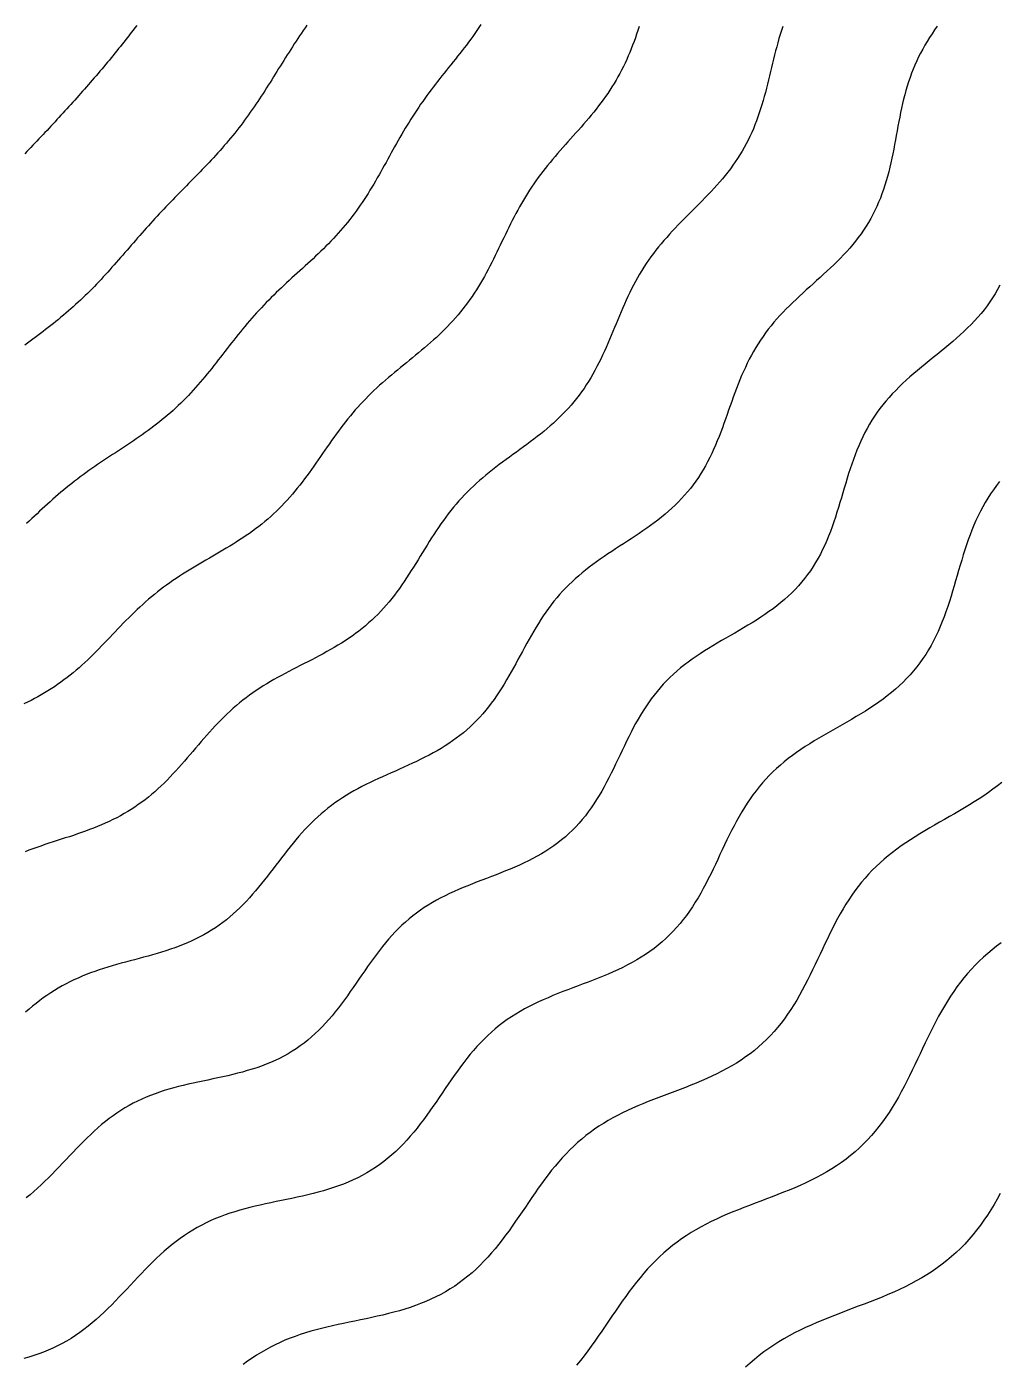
# Model space of a CAD drawing. Header units: millimetres. Extents: x -14.2 to 14.2, y -14.2 to 14.2.
# Drawn here: x 2.175 to 4.376, y -4.881 to -1.855 of the extents above; entities that cross this region are included whole.
import ezdxf

# ---------------------------------------------------------------- set-up
doc = ezdxf.new("R2010")
doc.units = ezdxf.units.MM
doc.layers.add('DOKU', color=8, linetype='Continuous')
doc.layers.add('KESIM', color=1, linetype='Continuous')

msp = doc.modelspace()

# ---------------------------------------------------------------- linework, layer by layer
at = {"layer": 'DOKU'}
for points in [[(3.5624, -1.8545), (3.5597, -1.8629), (3.5569, -1.8714), (3.554, -1.8797), (3.551, -1.8881), (3.5479, -1.8964), (3.5447, -1.9046), (3.5414, -1.9128), (3.5379, -1.9209), (3.5344, -1.929), (3.5307, -1.937), (3.5269, -1.9449), (3.5229, -1.9528), (3.5188, -1.9606), (3.5146, -1.9683), (3.5102, -1.9759), (3.5057, -1.9835), (3.5011, -1.9909), (3.4963, -1.9983), (3.4915, -2.0056), (3.4864, -2.0129), (3.4813, -2.0201), (3.476, -2.0272), (3.4707, -2.0342), (3.4652, -2.0412), (3.4597, -2.0481), (3.4541, -2.0549), (3.4483, -2.0618), (3.4426, -2.0685), (3.4368, -2.0752), (3.4309, -2.0819), (3.425, -2.0886), (3.4191, -2.0952), (3.4132, -2.1018), (3.4072, -2.1085), (3.4013, -2.1151), (3.3954, -2.1217), (3.3895, -2.1283), (3.3837, -2.1349), (3.3779, -2.1416), (3.3721, -2.1483), (3.3664, -2.155), (3.3608, -2.1618), (3.3553, -2.1686), (3.3498, -2.1754), (3.3445, -2.1823), (3.3392, -2.1893), (3.334, -2.1963), (3.3289, -2.2034), (3.3239, -2.2105), (3.319, -2.2177), (3.3143, -2.225), (3.3096, -2.2323), (3.305, -2.2397), (3.3005, -2.2472), (3.2961, -2.2547), (3.2917, -2.2623), (3.2875, -2.27), (3.2833, -2.2777), (3.2792, -2.2855), (3.2752, -2.2933), (3.2712, -2.3012), (3.2673, -2.3091), (3.2634, -2.317), (3.2595, -2.325), (3.2557, -2.333), (3.2518, -2.341), (3.248, -2.349), (3.2442, -2.357), (3.2403, -2.365), (3.2364, -2.373), (3.2325, -2.381), (3.2285, -2.3889), (3.2244, -2.3969), (3.2203, -2.4047), (3.2161, -2.4126), (3.2119, -2.4203), (3.2075, -2.428), (3.2031, -2.4357), (3.1985, -2.4432), (3.1939, -2.4507), (3.1891, -2.4582), (3.1842, -2.4655), (3.1792, -2.4727), (3.1741, -2.4799), (3.1688, -2.4869), (3.1634, -2.4939), (3.1579, -2.5007), (3.1523, -2.5075), (3.1466, -2.5141), (3.1407, -2.5207), (3.1347, -2.5271), (3.1286, -2.5335), (3.1224, -2.5398), (3.1161, -2.546), (3.1097, -2.5521), (3.1033, -2.5581), (3.0967, -2.5641), (3.0901, -2.57), (3.0834, -2.5758), (3.0766, -2.5816), (3.0698, -2.5873), (3.063, -2.593), (3.0561, -2.5987), (3.0492, -2.6043), (3.0423, -2.6099), (3.0354, -2.6155), (3.0286, -2.6211), (3.0217, -2.6267), (3.0148, -2.6323), (3.008, -2.638), (3.0013, -2.6436), (2.9945, -2.6493), (2.9879, -2.6551), (2.9813, -2.6609), (2.9747, -2.6667), (2.9683, -2.6727), (2.9619, -2.6786), (2.9556, -2.6847), (2.9494, -2.6908), (2.9432, -2.697), (2.9372, -2.7033), (2.9312, -2.7096), (2.9254, -2.7161), (2.9196, -2.7226), (2.9139, -2.7292), (2.9083, -2.7358), (2.9028, -2.7426), (2.8973, -2.7494), (2.8919, -2.7563), (2.8866, -2.7633), (2.8813, -2.7703), (2.8761, -2.7774), (2.871, -2.7846), (2.8658, -2.7918), (2.8608, -2.799), (2.8557, -2.8063), (2.8506, -2.8136), (2.8456, -2.8209), (2.8406, -2.8282), (2.8355, -2.8355), (2.8304, -2.8428), (2.8253, -2.8501), (2.8202, -2.8574), (2.815, -2.8646), (2.8098, -2.8718), (2.8045, -2.8789), (2.7991, -2.886), (2.7937, -2.893), (2.7882, -2.8999), (2.7826, -2.9068), (2.7769, -2.9135), (2.7712, -2.9202), (2.7653, -2.9268), (2.7593, -2.9332), (2.7532, -2.9396), (2.7471, -2.9459), (2.7408, -2.952), (2.7344, -2.958), (2.7279, -2.9639), (2.7212, -2.9697), (2.7145, -2.9754), (2.7077, -2.981), (2.7008, -2.9864), (2.6938, -2.9917), (2.6867, -2.997), (2.6795, -3.0021), (2.6722, -3.0071), (2.6649, -3.0121), (2.6575, -3.0169), (2.65, -3.0217), (2.6425, -3.0264), (2.6349, -3.0311), (2.6273, -3.0357), (2.6196, -3.0402), (2.612, -3.0447), (2.6043, -3.0492), (2.5966, -3.0537), (2.5889, -3.0581), (2.5812, -3.0626), (2.5736, -3.0671), (2.5659, -3.0715), (2.5583, -3.076), (2.5508, -3.0806), (2.5432, -3.0852), (2.5357, -3.0898), (2.5283, -3.0945), (2.5209, -3.0993), (2.5136, -3.1041), (2.5064, -3.109), (2.4992, -3.114), (2.4921, -3.1191), (2.4851, -3.1242), (2.4782, -3.1295), (2.4713, -3.1348), (2.4645, -3.1402), (2.4578, -3.1458), (2.4511, -3.1514), (2.4445, -3.1571), (2.438, -3.1629), (2.4315, -3.1688), (2.4251, -3.1748), (2.4188, -3.1809), (2.4125, -3.187), (2.4062, -3.1932), (2.4, -3.1994), (2.3938, -3.2057), (2.3877, -3.2121), (2.3815, -3.2185), (2.3754, -3.2249), (2.3693, -3.2313), (2.3632, -3.2377), (2.357, -3.2442), (2.3509, -3.2506), (2.3447, -3.257), (2.3385, -3.2633), (2.3322, -3.2697), (2.326, -3.276), (2.3196, -3.2822), (2.3132, -3.2883), (2.3068, -3.2944), (2.3002, -3.3004), (2.2936, -3.3063), (2.287, -3.3121), (2.2802, -3.3178), (2.2734, -3.3233), (2.2665, -3.3288), (2.2595, -3.3341), (2.2524, -3.3393), (2.2452, -3.3444), (2.238, -3.3493), (2.2306, -3.3542), (2.2232, -3.3588), (2.2157, -3.3634), (2.208, -3.3678), (2.2004, -3.3721), (2.1926, -3.3763), (2.1848, -3.3804), (2.1769, -3.3843), (2.1689, -3.3881)], [(2.4242, -1.8518), (2.4202, -1.8571), (2.4162, -1.8624), (2.4121, -1.8677), (2.408, -1.8729), (2.404, -1.8782), (2.3999, -1.8834), (2.3958, -1.8887), (2.3916, -1.8939), (2.3875, -1.8991), (2.3833, -1.9043), (2.3792, -1.9095), (2.375, -1.9146), (2.3708, -1.9198), (2.3665, -1.9249), (2.3623, -1.9301), (2.3581, -1.9352), (2.3538, -1.9403), (2.3495, -1.9454), (2.3452, -1.9505), (2.3409, -1.9556), (2.3366, -1.9607), (2.3323, -1.9657), (2.3279, -1.9708), (2.3236, -1.9758), (2.3192, -1.9808), (2.3149, -1.9858), (2.3105, -1.9908), (2.3061, -1.9958), (2.3017, -2.0008), (2.2973, -2.0058), (2.2929, -2.0108), (2.2884, -2.0157), (2.284, -2.0207), (2.2795, -2.0256), (2.2751, -2.0306), (2.2706, -2.0355), (2.2662, -2.0405), (2.2617, -2.0454), (2.2572, -2.0503), (2.2527, -2.0552), (2.2482, -2.0601), (2.2437, -2.065), (2.2392, -2.0699), (2.2347, -2.0748), (2.2301, -2.0796), (2.2256, -2.0845), (2.2211, -2.0894), (2.2165, -2.0942), (2.212, -2.0991), (2.2074, -2.1039), (2.2028, -2.1088), (2.1983, -2.1136), (2.1937, -2.1184), (2.1891, -2.1232), (2.1845, -2.128), (2.1799, -2.1328), (2.1752, -2.1376), (2.1706, -2.1424)], [(2.8097, -1.8509), (2.8056, -1.857), (2.8015, -1.8631), (2.7974, -1.8692), (2.7933, -1.8753), (2.7893, -1.8814), (2.7853, -1.8875), (2.7812, -1.8937), (2.7773, -1.8999), (2.7733, -1.906), (2.7694, -1.9122), (2.7654, -1.9184), (2.7615, -1.9247), (2.7576, -1.9309), (2.7537, -1.9371), (2.7498, -1.9434), (2.7459, -1.9496), (2.742, -1.9559), (2.7381, -1.9621), (2.7342, -1.9684), (2.7303, -1.9746), (2.7264, -1.9808), (2.7225, -1.9871), (2.7185, -1.9933), (2.7145, -1.9995), (2.7105, -2.0057), (2.7065, -2.0119), (2.7025, -2.018), (2.6984, -2.0242), (2.6943, -2.0303), (2.6901, -2.0364), (2.6859, -2.0424), (2.6817, -2.0485), (2.6775, -2.0545), (2.6731, -2.0605), (2.6688, -2.0664), (2.6644, -2.0723), (2.66, -2.0782), (2.6555, -2.084), (2.6509, -2.0898), (2.6463, -2.0956), (2.6417, -2.1013), (2.637, -2.107), (2.6323, -2.1127), (2.6276, -2.1183), (2.6228, -2.1239), (2.6179, -2.1294), (2.613, -2.1349), (2.6081, -2.1404), (2.6032, -2.1459), (2.5982, -2.1513), (2.5932, -2.1567), (2.5881, -2.1621), (2.583, -2.1674), (2.5779, -2.1728), (2.5728, -2.1781), (2.5677, -2.1834), (2.5626, -2.1886), (2.5574, -2.1939), (2.5523, -2.1992), (2.5471, -2.2044), (2.5419, -2.2097), (2.5368, -2.2149), (2.5316, -2.2201), (2.5264, -2.2254), (2.5213, -2.2306), (2.5161, -2.2359), (2.511, -2.2412), (2.5059, -2.2464), (2.5008, -2.2517), (2.4957, -2.257), (2.4906, -2.2623), (2.4856, -2.2677), (2.4806, -2.273), (2.4755, -2.2784), (2.4705, -2.2837), (2.4656, -2.2891), (2.4606, -2.2946), (2.4557, -2.3), (2.4508, -2.3055), (2.4459, -2.3109), (2.441, -2.3164), (2.4361, -2.3219), (2.4313, -2.3274), (2.4264, -2.333), (2.4216, -2.3385), (2.4168, -2.344), (2.4119, -2.3496), (2.4071, -2.3552), (2.4023, -2.3607), (2.3975, -2.3663), (2.3926, -2.3718), (2.3878, -2.3774), (2.3829, -2.3829), (2.3781, -2.3885), (2.3732, -2.394), (2.3683, -2.3995), (2.3634, -2.405), (2.3585, -2.4105), (2.3535, -2.4159), (2.3485, -2.4214), (2.3435, -2.4268), (2.3385, -2.4321), (2.3334, -2.4375), (2.3283, -2.4428), (2.3231, -2.448), (2.3179, -2.4533), (2.3127, -2.4585), (2.3074, -2.4636), (2.3021, -2.4687), (2.2968, -2.4738), (2.2914, -2.4788), (2.2859, -2.4838), (2.2805, -2.4887), (2.275, -2.4936), (2.2694, -2.4984), (2.2638, -2.5032), (2.2582, -2.508), (2.2526, -2.5127), (2.2469, -2.5174), (2.2412, -2.5221), (2.2354, -2.5267), (2.2296, -2.5313), (2.2238, -2.5358), (2.218, -2.5403), (2.2122, -2.5448), (2.2063, -2.5493), (2.2004, -2.5537), (2.1945, -2.5582), (2.1886, -2.5626), (2.1827, -2.567), (2.1768, -2.5713), (2.1709, -2.5757)], [(3.8879, -1.8545), (3.885, -1.8635), (3.8821, -1.8725), (3.8794, -1.8817), (3.8768, -1.8908), (3.8743, -1.9001), (3.8718, -1.9094), (3.8695, -1.9187), (3.8671, -1.9281), (3.8648, -1.9375), (3.8626, -1.9469), (3.8603, -1.9563), (3.8581, -1.9658), (3.8558, -1.9752), (3.8534, -1.9847), (3.8511, -1.9941), (3.8486, -2.0035), (3.8461, -2.0128), (3.8435, -2.0221), (3.8407, -2.0314), (3.8379, -2.0406), (3.8349, -2.0498), (3.8317, -2.0589), (3.8285, -2.0679), (3.825, -2.0768), (3.8214, -2.0856), (3.8176, -2.0944), (3.8136, -2.103), (3.8094, -2.1116), (3.8051, -2.12), (3.8005, -2.1284), (3.7958, -2.1366), (3.7909, -2.1448), (3.7857, -2.1528), (3.7804, -2.1607), (3.775, -2.1685), (3.7693, -2.1762), (3.7635, -2.1838), (3.7576, -2.1913), (3.7514, -2.1988), (3.7452, -2.2061), (3.7388, -2.2133), (3.7324, -2.2205), (3.7258, -2.2276), (3.7191, -2.2347), (3.7124, -2.2417), (3.7056, -2.2486), (3.6988, -2.2555), (3.6919, -2.2624), (3.6851, -2.2693), (3.6782, -2.2761), (3.6713, -2.283), (3.6645, -2.2899), (3.6578, -2.2967), (3.651, -2.3036), (3.6444, -2.3106), (3.6378, -2.3176), (3.6314, -2.3246), (3.625, -2.3317), (3.6188, -2.3388), (3.6126, -2.3461), (3.6066, -2.3534), (3.6008, -2.3608), (3.595, -2.3682), (3.5894, -2.3758), (3.584, -2.3835), (3.5787, -2.3912), (3.5736, -2.3991), (3.5686, -2.407), (3.5637, -2.4151), (3.559, -2.4232), (3.5544, -2.4315), (3.55, -2.4398), (3.5456, -2.4483), (3.5414, -2.4568), (3.5373, -2.4654), (3.5333, -2.474), (3.5293, -2.4828), (3.5255, -2.4916), (3.5217, -2.5004), (3.5179, -2.5093), (3.5142, -2.5182), (3.5105, -2.5272), (3.5068, -2.5361), (3.503, -2.5451), (3.4993, -2.5541), (3.4955, -2.563), (3.4917, -2.572), (3.4878, -2.5809), (3.4839, -2.5897), (3.4798, -2.5985), (3.4757, -2.6072), (3.4714, -2.6159), (3.467, -2.6245), (3.4625, -2.6329), (3.4578, -2.6413), (3.453, -2.6496), (3.4481, -2.6578), (3.4429, -2.6658), (3.4377, -2.6737), (3.4322, -2.6815), (3.4266, -2.6892), (3.4208, -2.6967), (3.4148, -2.7041), (3.4087, -2.7114), (3.4024, -2.7185), (3.3959, -2.7255), (3.3893, -2.7324), (3.3825, -2.7391), (3.3756, -2.7457), (3.3685, -2.7522), (3.3613, -2.7585), (3.354, -2.7648), (3.3466, -2.771), (3.339, -2.7771), (3.3314, -2.783), (3.3238, -2.789), (3.316, -2.7948), (3.3082, -2.8006), (3.3004, -2.8064), (3.2926, -2.8121), (3.2847, -2.8178), (3.2768, -2.8235), (3.269, -2.8292), (3.2612, -2.8349), (3.2534, -2.8407), (3.2457, -2.8464), (3.2381, -2.8522), (3.2305, -2.8581), (3.223, -2.864), (3.2156, -2.87), (3.2083, -2.8761), (3.2011, -2.8823), (3.1941, -2.8886), (3.1871, -2.895), (3.1803, -2.9015), (3.1736, -2.9081), (3.167, -2.9148), (3.1606, -2.9216), (3.1543, -2.9286), (3.1481, -2.9356), (3.142, -2.9428), (3.1361, -2.9502), (3.1303, -2.9576), (3.1246, -2.9651), (3.119, -2.9728), (3.1135, -2.9805), (3.1081, -2.9884), (3.1028, -2.9963), (3.0975, -3.0043), (3.0923, -3.0124), (3.0872, -3.0205), (3.0821, -3.0287), (3.077, -3.037), (3.0719, -3.0452), (3.0668, -3.0535), (3.0618, -3.0618), (3.0567, -3.07), (3.0516, -3.0783), (3.0464, -3.0865), (3.0411, -3.0947), (3.0359, -3.1028), (3.0305, -3.1109), (3.025, -3.1188), (3.0194, -3.1267), (3.0138, -3.1345), (3.008, -3.1422), (3.0021, -3.1497), (2.996, -3.1572), (2.9898, -3.1644), (2.9835, -3.1716), (2.9771, -3.1786), (2.9705, -3.1854), (2.9637, -3.1921), (2.9568, -3.1986), (2.9497, -3.205), (2.9425, -3.2112), (2.9352, -3.2173), (2.9277, -3.2232), (2.9201, -3.2289), (2.9124, -3.2345), (2.9045, -3.2399), (2.8965, -3.2452), (2.8884, -3.2504), (2.8802, -3.2555), (2.8719, -3.2604), (2.8635, -3.2652), (2.8551, -3.2699), (2.8466, -3.2746), (2.838, -3.2792), (2.8294, -3.2837), (2.8208, -3.2881), (2.8121, -3.2926), (2.8035, -3.297), (2.7948, -3.3014), (2.7862, -3.3058), (2.7776, -3.3102), (2.769, -3.3146), (2.7605, -3.3191), (2.752, -3.3237), (2.7436, -3.3283), (2.7353, -3.333), (2.7271, -3.3377), (2.7189, -3.3426), (2.7108, -3.3476), (2.7029, -3.3527), (2.695, -3.3579), (2.6872, -3.3632), (2.6796, -3.3687), (2.6721, -3.3743), (2.6646, -3.3801), (2.6573, -3.386), (2.6501, -3.392), (2.643, -3.3981), (2.636, -3.4044), (2.6291, -3.4109), (2.6223, -3.4174), (2.6155, -3.4241), (2.6089, -3.4309), (2.6023, -3.4378), (2.5958, -3.4448), (2.5894, -3.4519), (2.583, -3.459), (2.5766, -3.4663), (2.5703, -3.4736), (2.564, -3.4809), (2.5577, -3.4883), (2.5514, -3.4957), (2.5451, -3.503), (2.5388, -3.5104), (2.5324, -3.5178), (2.526, -3.5251), (2.5196, -3.5323), (2.5131, -3.5395), (2.5065, -3.5466), (2.4999, -3.5537), (2.4931, -3.5606), (2.4863, -3.5674), (2.4794, -3.574), (2.4724, -3.5806), (2.4653, -3.587), (2.458, -3.5932), (2.4507, -3.5993), (2.4432, -3.6052), (2.4356, -3.6109), (2.4279, -3.6164), (2.42, -3.6218), (2.4121, -3.627), (2.404, -3.632), (2.3958, -3.6368), (2.3875, -3.6415), (2.379, -3.646), (2.3705, -3.6503), (2.3619, -3.6544), (2.3532, -3.6584), (2.3443, -3.6622), (2.3355, -3.6659), (2.3265, -3.6695), (2.3175, -3.673), (2.3084, -3.6763), (2.2992, -3.6796), (2.2901, -3.6827), (2.2809, -3.6859), (2.2717, -3.6889), (2.2624, -3.6919), (2.2532, -3.6949), (2.244, -3.6979), (2.2347, -3.7009), (2.2255, -3.7039), (2.2164, -3.707), (2.2073, -3.7101), (2.1982, -3.7133), (2.1892, -3.7165), (2.1802, -3.7198), (2.1713, -3.7233)], [(4.2379, -1.8537), (4.232, -1.8621), (4.2262, -1.8706), (4.2207, -1.8792), (4.2153, -1.8878), (4.2101, -1.8965), (4.2051, -1.9053), (4.2004, -1.9142), (4.1958, -1.9232), (4.1915, -1.9323), (4.1874, -1.9415), (4.1835, -1.9508), (4.1798, -1.9602), (4.1764, -1.9697), (4.1731, -1.9793), (4.17, -1.989), (4.1671, -1.9988), (4.1644, -2.0087), (4.1619, -2.0186), (4.1594, -2.0287), (4.1572, -2.0388), (4.155, -2.049), (4.1529, -2.0593), (4.1509, -2.0696), (4.1489, -2.0799), (4.147, -2.0903), (4.1451, -2.1007), (4.1432, -2.1111), (4.1412, -2.1215), (4.1393, -2.1319), (4.1372, -2.1422), (4.1351, -2.1526), (4.1328, -2.1629), (4.1305, -2.1731), (4.128, -2.1833), (4.1253, -2.1935), (4.1225, -2.2035), (4.1194, -2.2135), (4.1162, -2.2233), (4.1128, -2.2331), (4.1091, -2.2427), (4.1052, -2.2522), (4.1011, -2.2616), (4.0967, -2.2708), (4.0921, -2.28), (4.0872, -2.289), (4.0821, -2.2978), (4.0767, -2.3065), (4.0711, -2.3151), (4.0653, -2.3235), (4.0592, -2.3318), (4.0529, -2.34), (4.0464, -2.348), (4.0397, -2.3559), (4.0328, -2.3637), (4.0257, -2.3713), (4.0185, -2.3789), (4.0111, -2.3863), (4.0036, -2.3937), (3.9959, -2.401), (3.9882, -2.4082), (3.9805, -2.4154), (3.9726, -2.4225), (3.9648, -2.4296), (3.9569, -2.4367), (3.949, -2.4437), (3.9412, -2.4508), (3.9334, -2.4579), (3.9257, -2.465), (3.918, -2.4721), (3.9105, -2.4793), (3.9031, -2.4865), (3.8957, -2.4938), (3.8886, -2.5012), (3.8816, -2.5087), (3.8747, -2.5163), (3.8681, -2.524), (3.8616, -2.5318), (3.8553, -2.5397), (3.8492, -2.5477), (3.8433, -2.5559), (3.8376, -2.5642), (3.8321, -2.5727), (3.8268, -2.5812), (3.8217, -2.5899), (3.8168, -2.5988), (3.8121, -2.6078), (3.8075, -2.6169), (3.8032, -2.6261), (3.7989, -2.6354), (3.7948, -2.6449), (3.7909, -2.6544), (3.787, -2.664), (3.7833, -2.6738), (3.7796, -2.6836), (3.776, -2.6934), (3.7725, -2.7033), (3.769, -2.7133), (3.7654, -2.7232), (3.7619, -2.7332), (3.7584, -2.7432), (3.7548, -2.7531), (3.7512, -2.7631), (3.7474, -2.773), (3.7436, -2.7828), (3.7397, -2.7925), (3.7356, -2.8022), (3.7314, -2.8118), (3.727, -2.8213), (3.7225, -2.8306), (3.7177, -2.8399), (3.7128, -2.8489), (3.7077, -2.8579), (3.7024, -2.8667), (3.6968, -2.8753), (3.691, -2.8838), (3.6851, -2.892), (3.6788, -2.9002), (3.6724, -2.9081), (3.6657, -2.9159), (3.6589, -2.9234), (3.6518, -2.9309), (3.6445, -2.9381), (3.637, -2.9452), (3.6293, -2.9521), (3.6214, -2.9588), (3.6134, -2.9654), (3.6052, -2.9719), (3.5968, -2.9782), (3.5884, -2.9844), (3.5798, -2.9905), (3.5712, -2.9966), (3.5624, -3.0025), (3.5536, -3.0084), (3.5448, -3.0142), (3.5359, -3.0199), (3.527, -3.0257), (3.5181, -3.0314), (3.5093, -3.0372), (3.5005, -3.0429), (3.4917, -3.0487), (3.4831, -3.0546), (3.4745, -3.0605), (3.466, -3.0665), (3.4577, -3.0726), (3.4494, -3.0787), (3.4413, -3.085), (3.4334, -3.0914), (3.4256, -3.098), (3.418, -3.1047), (3.4105, -3.1115), (3.4033, -3.1185), (3.3962, -3.1257), (3.3892, -3.133), (3.3825, -3.1405), (3.3759, -3.1481), (3.3695, -3.1559), (3.3633, -3.1639), (3.3572, -3.172), (3.3513, -3.1803), (3.3455, -3.1887), (3.3399, -3.1972), (3.3344, -3.2059), (3.329, -3.2147), (3.3237, -3.2237), (3.3184, -3.2327), (3.3133, -3.2418), (3.3082, -3.251), (3.3031, -3.2602), (3.2981, -3.2694), (3.2931, -3.2787), (3.288, -3.288), (3.283, -3.2973), (3.2779, -3.3066), (3.2727, -3.3159), (3.2675, -3.325), (3.2622, -3.3341), (3.2568, -3.3432), (3.2512, -3.3521), (3.2456, -3.3609), (3.2398, -3.3696), (3.2338, -3.3781), (3.2277, -3.3865), (3.2214, -3.3947), (3.215, -3.4027), (3.2083, -3.4106), (3.2015, -3.4182), (3.1945, -3.4257), (3.1873, -3.4329), (3.1799, -3.44), (3.1723, -3.4468), (3.1645, -3.4534), (3.1565, -3.4598), (3.1483, -3.466), (3.14, -3.472), (3.1315, -3.4778), (3.1228, -3.4835), (3.114, -3.4889), (3.105, -3.4942), (3.0959, -3.4993), (3.0867, -3.5042), (3.0773, -3.509), (3.0679, -3.5137), (3.0584, -3.5183), (3.0489, -3.5228), (3.0392, -3.5272), (3.0296, -3.5316), (3.0199, -3.5359), (3.0103, -3.5402), (3.0006, -3.5445), (2.991, -3.5487), (2.9814, -3.5531), (2.9718, -3.5574), (2.9624, -3.5618), (2.953, -3.5663), (2.9436, -3.5709), (2.9344, -3.5756), (2.9253, -3.5804), (2.9164, -3.5854), (2.9075, -3.5905), (2.8988, -3.5957), (2.8902, -3.6012), (2.8818, -3.6067), (2.8735, -3.6125), (2.8654, -3.6185), (2.8574, -3.6246), (2.8496, -3.6309), (2.8419, -3.6375), (2.8344, -3.6442), (2.8269, -3.6511), (2.8197, -3.6581), (2.8125, -3.6654), (2.8055, -3.6728), (2.7986, -3.6804), (2.7918, -3.6881), (2.7851, -3.6959), (2.7784, -3.7039), (2.7719, -3.712), (2.7654, -3.7202), (2.7589, -3.7284), (2.7525, -3.7368), (2.746, -3.7451), (2.7396, -3.7535), (2.7332, -3.7619), (2.7268, -3.7703), (2.7203, -3.7787), (2.7137, -3.787), (2.7071, -3.7953), (2.7005, -3.8034), (2.6937, -3.8115), (2.6868, -3.8194), (2.6799, -3.8272), (2.6728, -3.8349), (2.6656, -3.8424), (2.6582, -3.8497), (2.6507, -3.8568), (2.6431, -3.8638), (2.6353, -3.8705), (2.6274, -3.877), (2.6193, -3.8832), (2.611, -3.8892), (2.6026, -3.895), (2.594, -3.9006), (2.5853, -3.9059), (2.5764, -3.911), (2.5674, -3.9159), (2.5582, -3.9205), (2.5489, -3.9249), (2.5394, -3.9291), (2.5298, -3.9331), (2.5202, -3.9369), (2.5104, -3.9405), (2.5005, -3.9439), (2.4905, -3.9472), (2.4805, -3.9504), (2.4704, -3.9534), (2.4602, -3.9564), (2.45, -3.9592), (2.4398, -3.962), (2.4296, -3.9648), (2.4194, -3.9675), (2.4092, -3.9702), (2.399, -3.9729), (2.3888, -3.9757), (2.3787, -3.9785), (2.3687, -3.9814), (2.3587, -3.9844), (2.3488, -3.9875), (2.339, -3.9907), (2.3292, -3.994), (2.3196, -3.9975), (2.31, -4.0011), (2.3006, -4.0049), (2.2913, -4.009), (2.2821, -4.0132), (2.273, -4.0176), (2.2641, -4.0222), (2.2552, -4.027), (2.2465, -4.032), (2.2379, -4.0372), (2.2294, -4.0427), (2.221, -4.0483), (2.2127, -4.0542), (2.2045, -4.0602), (2.1964, -4.0664), (2.1884, -4.0728), (2.1805, -4.0794), (2.1726, -4.0861)], [(3.2042, -1.85), (3.1997, -1.8567), (3.1951, -1.8633), (3.1905, -1.87), (3.1858, -1.8766), (3.181, -1.8831), (3.1761, -1.8896), (3.1712, -1.8961), (3.1663, -1.9025), (3.1613, -1.9089), (3.1563, -1.9153), (3.1513, -1.9217), (3.1462, -1.928), (3.1412, -1.9344), (3.1361, -1.9407), (3.131, -1.947), (3.126, -1.9533), (3.1209, -1.9596), (3.1159, -1.966), (3.1109, -1.9723), (3.1059, -1.9787), (3.101, -1.9851), (3.0961, -1.9914), (3.0912, -1.9979), (3.0864, -2.0043), (3.0816, -2.0108), (3.0769, -2.0173), (3.0722, -2.0238), (3.0676, -2.0304), (3.0631, -2.037), (3.0586, -2.0437), (3.0542, -2.0504), (3.0498, -2.0571), (3.0455, -2.0639), (3.0412, -2.0707), (3.037, -2.0775), (3.0328, -2.0844), (3.0287, -2.0913), (3.0247, -2.0983), (3.0206, -2.1053), (3.0166, -2.1123), (3.0127, -2.1193), (3.0087, -2.1264), (3.0048, -2.1334), (3.0009, -2.1405), (2.997, -2.1476), (2.9931, -2.1547), (2.9892, -2.1618), (2.9853, -2.1689), (2.9813, -2.176), (2.9774, -2.1831), (2.9734, -2.1902), (2.9694, -2.1972), (2.9653, -2.2043), (2.9612, -2.2112), (2.9571, -2.2182), (2.9528, -2.2251), (2.9486, -2.232), (2.9442, -2.2388), (2.9398, -2.2456), (2.9353, -2.2524), (2.9308, -2.2591), (2.9262, -2.2657), (2.9214, -2.2722), (2.9167, -2.2787), (2.9118, -2.2852), (2.9068, -2.2915), (2.9018, -2.2979), (2.8967, -2.3041), (2.8915, -2.3103), (2.8862, -2.3164), (2.8808, -2.3224), (2.8754, -2.3284), (2.8699, -2.3344), (2.8643, -2.3402), (2.8587, -2.3461), (2.853, -2.3518), (2.8472, -2.3575), (2.8414, -2.3632), (2.8356, -2.3688), (2.8297, -2.3744), (2.8238, -2.38), (2.8178, -2.3855), (2.8119, -2.391), (2.8059, -2.3965), (2.7999, -2.4019), (2.7939, -2.4074), (2.7879, -2.4128), (2.7819, -2.4183), (2.7759, -2.4237), (2.77, -2.4292), (2.764, -2.4347), (2.7581, -2.4402), (2.7522, -2.4457), (2.7464, -2.4513), (2.7406, -2.4568), (2.7348, -2.4625), (2.7291, -2.4681), (2.7234, -2.4738), (2.7178, -2.4795), (2.7122, -2.4853), (2.7067, -2.4911), (2.7012, -2.497), (2.6958, -2.5029), (2.6904, -2.5089), (2.6851, -2.5149), (2.6798, -2.5209), (2.6746, -2.5271), (2.6694, -2.5332), (2.6643, -2.5394), (2.6592, -2.5456), (2.6541, -2.5519), (2.6491, -2.5582), (2.644, -2.5645), (2.6391, -2.5708), (2.6341, -2.5772), (2.6291, -2.5836), (2.6241, -2.59), (2.6192, -2.5964), (2.6142, -2.6028), (2.6092, -2.6092), (2.6042, -2.6156), (2.5992, -2.622), (2.5942, -2.6284), (2.5891, -2.6347), (2.584, -2.641), (2.5788, -2.6473), (2.5736, -2.6535), (2.5684, -2.6597), (2.5631, -2.6658), (2.5578, -2.6719), (2.5523, -2.6779), (2.5469, -2.6838), (2.5413, -2.6897), (2.5357, -2.6955), (2.53, -2.7013), (2.5243, -2.7069), (2.5184, -2.7125), (2.5126, -2.7181), (2.5066, -2.7235), (2.5006, -2.7289), (2.4944, -2.7342), (2.4883, -2.7394), (2.482, -2.7445), (2.4757, -2.7496), (2.4694, -2.7546), (2.4629, -2.7595), (2.4565, -2.7644), (2.4499, -2.7692), (2.4434, -2.7739), (2.4368, -2.7786), (2.4301, -2.7832), (2.4234, -2.7878), (2.4167, -2.7924), (2.41, -2.7969), (2.4032, -2.8014), (2.3965, -2.8059), (2.3897, -2.8104), (2.3829, -2.8148), (2.3761, -2.8193), (2.3694, -2.8237), (2.3626, -2.8282), (2.3559, -2.8326), (2.3491, -2.8371), (2.3424, -2.8416), (2.3358, -2.8461), (2.3291, -2.8507), (2.3225, -2.8553), (2.3159, -2.86), (2.3094, -2.8646), (2.3029, -2.8694), (2.2965, -2.8742), (2.2901, -2.879), (2.2837, -2.8839), (2.2774, -2.8888), (2.2711, -2.8938), (2.2648, -2.8989), (2.2586, -2.904), (2.2525, -2.9091), (2.2464, -2.9143), (2.2403, -2.9196), (2.2342, -2.9249), (2.2282, -2.9303), (2.2222, -2.9357), (2.2163, -2.9411), (2.2103, -2.9465), (2.2044, -2.952), (2.1985, -2.9576), (2.1926, -2.9631), (2.1867, -2.9686), (2.1808, -2.9742), (2.1748, -2.9797)], [(4.3799, -2.4403), (4.3747, -2.45), (4.3692, -2.4594), (4.3634, -2.4687), (4.3573, -2.4778), (4.3509, -2.4867), (4.3442, -2.4955), (4.3372, -2.5041), (4.3299, -2.5125), (4.3224, -2.5208), (4.3147, -2.5289), (4.3067, -2.5368), (4.2985, -2.5447), (4.2902, -2.5524), (4.2817, -2.56), (4.273, -2.5675), (4.2643, -2.5749), (4.2555, -2.5823), (4.2466, -2.5896), (4.2376, -2.5968), (4.2287, -2.604), (4.2197, -2.6113), (4.2109, -2.6185), (4.202, -2.6257), (4.1933, -2.633), (4.1846, -2.6403), (4.1761, -2.6477), (4.1678, -2.6552), (4.1596, -2.6627), (4.1516, -2.6704), (4.1438, -2.6782), (4.1362, -2.6861), (4.1288, -2.6941), (4.1217, -2.7023), (4.1148, -2.7107), (4.1082, -2.7192), (4.1019, -2.7279), (4.0958, -2.7367), (4.0899, -2.7457), (4.0843, -2.7549), (4.079, -2.7643), (4.0739, -2.7738), (4.0691, -2.7836), (4.0645, -2.7934), (4.0601, -2.8035), (4.0559, -2.8136), (4.0518, -2.824), (4.048, -2.8344), (4.0443, -2.845), (4.0407, -2.8557), (4.0373, -2.8665), (4.0339, -2.8773), (4.0306, -2.8883), (4.0273, -2.8993), (4.0241, -2.9103), (4.0208, -2.9213), (4.0175, -2.9323), (4.0142, -2.9433), (4.0108, -2.9543), (4.0073, -2.9652), (4.0037, -2.9761), (3.9999, -2.9869), (3.996, -2.9975), (3.9918, -3.0081), (3.9875, -3.0185), (3.983, -3.0287), (3.9782, -3.0388), (3.9732, -3.0488), (3.968, -3.0585), (3.9625, -3.0681), (3.9567, -3.0774), (3.9506, -3.0866), (3.9443, -3.0955), (3.9376, -3.1042), (3.9307, -3.1127), (3.9235, -3.1209), (3.9161, -3.1289), (3.9083, -3.1368), (3.9003, -3.1444), (3.8921, -3.1517), (3.8836, -3.1589), (3.8749, -3.1659), (3.8659, -3.1727), (3.8568, -3.1793), (3.8475, -3.1858), (3.8381, -3.1921), (3.8285, -3.1983), (3.8188, -3.2043), (3.809, -3.2103), (3.7991, -3.2162), (3.7892, -3.222), (3.7792, -3.2278), (3.7693, -3.2335), (3.7593, -3.2392), (3.7494, -3.245), (3.7395, -3.2507), (3.7298, -3.2565), (3.7201, -3.2624), (3.7105, -3.2684), (3.7011, -3.2745), (3.6918, -3.2806), (3.6827, -3.287), (3.6738, -3.2934), (3.6651, -3.3), (3.6565, -3.3068), (3.6482, -3.3138), (3.6401, -3.321), (3.6323, -3.3284), (3.6246, -3.3359), (3.6172, -3.3437), (3.61, -3.3517), (3.6031, -3.3599), (3.5964, -3.3684), (3.5898, -3.377), (3.5835, -3.3858), (3.5774, -3.3949), (3.5715, -3.4041), (3.5658, -3.4135), (3.5602, -3.4231), (3.5547, -3.4328), (3.5494, -3.4426), (3.5442, -3.4526), (3.5391, -3.4628), (3.5341, -3.473), (3.5291, -3.4832), (3.5242, -3.4936), (3.5193, -3.5039), (3.5143, -3.5143), (3.5094, -3.5247), (3.5043, -3.5351), (3.4993, -3.5454), (3.4941, -3.5556), (3.4888, -3.5658), (3.4834, -3.5758), (3.4778, -3.5857), (3.4721, -3.5955), (3.4662, -3.6051), (3.4602, -3.6145), (3.4539, -3.6238), (3.4474, -3.6328), (3.4407, -3.6416), (3.4337, -3.6502), (3.4265, -3.6585), (3.4191, -3.6666), (3.4115, -3.6744), (3.4035, -3.6819), (3.3954, -3.6892), (3.387, -3.6963), (3.3784, -3.703), (3.3695, -3.7095), (3.3604, -3.7158), (3.3511, -3.7218), (3.3416, -3.7275), (3.3319, -3.7331), (3.322, -3.7384), (3.312, -3.7435), (3.3018, -3.7484), (3.2915, -3.7532), (3.281, -3.7578), (3.2705, -3.7623), (3.2599, -3.7666), (3.2492, -3.7709), (3.2385, -3.7751), (3.2278, -3.7792), (3.217, -3.7833), (3.2063, -3.7874), (3.1956, -3.7915), (3.185, -3.7957), (3.1744, -3.7999), (3.1639, -3.8042), (3.1536, -3.8086), (3.1433, -3.8131), (3.1332, -3.8178), (3.1232, -3.8226), (3.1134, -3.8276), (3.1037, -3.8328), (3.0942, -3.8381), (3.0849, -3.8437), (3.0758, -3.8496), (3.0669, -3.8556), (3.0582, -3.8619), (3.0496, -3.8684), (3.0413, -3.8752), (3.0331, -3.8822), (3.0252, -3.8895), (3.0174, -3.897), (3.0098, -3.9047), (3.0023, -3.9127), (2.995, -3.9209), (2.9879, -3.9293), (2.9809, -3.9378), (2.974, -3.9466), (2.9672, -3.9555), (2.9605, -3.9646), (2.9539, -3.9738), (2.9473, -3.9831), (2.9408, -3.9924), (2.9343, -4.0019), (2.9278, -4.0113), (2.9213, -4.0208), (2.9148, -4.0303), (2.9082, -4.0397), (2.9016, -4.0491), (2.8948, -4.0584), (2.888, -4.0676), (2.8811, -4.0767), (2.8741, -4.0856), (2.8669, -4.0944), (2.8596, -4.103), (2.8521, -4.1113), (2.8445, -4.1195), (2.8367, -4.1274), (2.8286, -4.135), (2.8204, -4.1424), (2.812, -4.1495), (2.8035, -4.1563), (2.7947, -4.1628), (2.7857, -4.169), (2.7765, -4.175), (2.7671, -4.1806), (2.7575, -4.1859), (2.7477, -4.191), (2.7378, -4.1957), (2.7276, -4.2002), (2.7173, -4.2044), (2.7069, -4.2083), (2.6963, -4.2121), (2.6856, -4.2155), (2.6748, -4.2188), (2.6638, -4.2219), (2.6528, -4.2248), (2.6417, -4.2276), (2.6305, -4.2302), (2.6193, -4.2328), (2.6081, -4.2352), (2.5968, -4.2376), (2.5856, -4.24), (2.5743, -4.2424), (2.5631, -4.2448), (2.552, -4.2472), (2.5409, -4.2497), (2.5299, -4.2523), (2.5189, -4.255), (2.5081, -4.2579), (2.4974, -4.2609), (2.4868, -4.2641), (2.4763, -4.2675), (2.4659, -4.2711), (2.4557, -4.2749), (2.4457, -4.279), (2.4357, -4.2833), (2.426, -4.2879), (2.4164, -4.2927), (2.4069, -4.2979), (2.3976, -4.3033), (2.3885, -4.3089), (2.3795, -4.3148), (2.3706, -4.321), (2.3619, -4.3275), (2.3533, -4.3342), (2.3448, -4.3411), (2.3364, -4.3483), (2.3282, -4.3557), (2.32, -4.3632), (2.3119, -4.371), (2.3038, -4.3789), (2.2959, -4.3869), (2.2879, -4.3951), (2.28, -4.4033), (2.2721, -4.4116), (2.2642, -4.42), (2.2563, -4.4283), (2.2484, -4.4366), (2.2404, -4.4449), (2.2324, -4.4532), (2.2243, -4.4613), (2.2162, -4.4693), (2.2079, -4.4772), (2.1996, -4.4849), (2.1911, -4.4925), (2.1826, -4.4998), (2.1739, -4.5069)], [(4.3792, -2.8848), (4.3722, -2.8939), (4.3654, -2.9031), (4.3589, -2.9125), (4.3527, -2.9221), (4.3467, -2.9319), (4.3411, -2.9419), (4.3357, -2.9521), (4.3305, -2.9624), (4.3256, -2.9729), (4.321, -2.9836), (4.3165, -2.9945), (4.3123, -3.0055), (4.3082, -3.0167), (4.3043, -3.028), (4.3006, -3.0394), (4.297, -3.0509), (4.2934, -3.0625), (4.2899, -3.0741), (4.2865, -3.0859), (4.2831, -3.0976), (4.2797, -3.1094), (4.2763, -3.1212), (4.2728, -3.1329), (4.2692, -3.1446), (4.2655, -3.1563), (4.2617, -3.1679), (4.2577, -3.1794), (4.2536, -3.1908), (4.2492, -3.202), (4.2447, -3.2131), (4.2399, -3.2241), (4.2348, -3.2349), (4.2296, -3.2454), (4.224, -3.2558), (4.2181, -3.266), (4.212, -3.276), (4.2055, -3.2857), (4.1988, -3.2952), (4.1917, -3.3045), (4.1844, -3.3135), (4.1767, -3.3223), (4.1687, -3.3308), (4.1605, -3.3391), (4.1519, -3.3472), (4.1431, -3.3551), (4.1341, -3.3627), (4.1248, -3.3701), (4.1152, -3.3773), (4.1055, -3.3843), (4.0956, -3.3912), (4.0855, -3.3979), (4.0752, -3.4044), (4.0648, -3.4108), (4.0544, -3.4171), (4.0438, -3.4233), (4.0332, -3.4295), (4.0225, -3.4356), (4.0119, -3.4416), (4.0013, -3.4477), (3.9907, -3.4538), (3.9801, -3.4599), (3.9697, -3.466), (3.9593, -3.4722), (3.9491, -3.4786), (3.9391, -3.485), (3.9292, -3.4915), (3.9194, -3.4982), (3.9099, -3.5051), (3.9006, -3.5121), (3.8915, -3.5193), (3.8826, -3.5267), (3.874, -3.5344), (3.8656, -3.5422), (3.8575, -3.5503), (3.8496, -3.5585), (3.842, -3.5671), (3.8346, -3.5758), (3.8274, -3.5848), (3.8205, -3.594), (3.8138, -3.6034), (3.8073, -3.613), (3.801, -3.6229), (3.795, -3.6329), (3.789, -3.6431), (3.7833, -3.6535), (3.7777, -3.664), (3.7722, -3.6747), (3.7668, -3.6855), (3.7615, -3.6964), (3.7562, -3.7074), (3.751, -3.7184), (3.7458, -3.7295), (3.7406, -3.7406), (3.7354, -3.7517), (3.7301, -3.7628), (3.7247, -3.7738), (3.7192, -3.7847), (3.7136, -3.7956), (3.7079, -3.8063), (3.702, -3.8169), (3.696, -3.8273), (3.6898, -3.8376), (3.6833, -3.8477), (3.6767, -3.8575), (3.6698, -3.8671), (3.6626, -3.8765), (3.6553, -3.8857), (3.6476, -3.8945), (3.6397, -3.9032), (3.6316, -3.9115), (3.6232, -3.9195), (3.6145, -3.9273), (3.6055, -3.9348), (3.5963, -3.942), (3.5869, -3.9489), (3.5772, -3.9555), (3.5673, -3.9619), (3.5571, -3.968), (3.5468, -3.9739), (3.5363, -3.9795), (3.5255, -3.9849), (3.5147, -3.9901), (3.5036, -3.9951), (3.4925, -4), (3.4812, -4.0047), (3.4699, -4.0093), (3.4585, -4.0138), (3.447, -4.0182), (3.4356, -4.0225), (3.4241, -4.0269), (3.4127, -4.0312), (3.4012, -4.0355), (3.3899, -4.0399), (3.3786, -4.0443), (3.3674, -4.0489), (3.3563, -4.0535), (3.3454, -4.0583), (3.3346, -4.0632), (3.3239, -4.0683), (3.3135, -4.0736), (3.3032, -4.0791), (3.293, -4.0848), (3.2831, -4.0907), (3.2734, -4.0969), (3.2639, -4.1033), (3.2546, -4.11), (3.2455, -4.1169), (3.2367, -4.1242), (3.228, -4.1316), (3.2195, -4.1394), (3.2112, -4.1474), (3.2032, -4.1556), (3.1952, -4.1641), (3.1875, -4.1729), (3.1799, -4.1818), (3.1725, -4.191), (3.1652, -4.2003), (3.158, -4.2099), (3.1509, -4.2196), (3.1439, -4.2294), (3.1369, -4.2393), (3.13, -4.2493), (3.1231, -4.2594), (3.1163, -4.2696), (3.1094, -4.2797), (3.1025, -4.2898), (3.0955, -4.2999), (3.0885, -4.31), (3.0814, -4.3199), (3.0742, -4.3298), (3.0668, -4.3395), (3.0594, -4.349), (3.0518, -4.3584), (3.044, -4.3675), (3.0361, -4.3765), (3.028, -4.3852), (3.0196, -4.3936), (3.0111, -4.4018), (3.0024, -4.4096), (2.9935, -4.4172), (2.9843, -4.4245), (2.975, -4.4314), (2.9654, -4.4381), (2.9556, -4.4444), (2.9456, -4.4504), (2.9354, -4.456), (2.925, -4.4614), (2.9144, -4.4664), (2.9036, -4.4711), (2.8926, -4.4756), (2.8815, -4.4798), (2.8702, -4.4837), (2.8588, -4.4874), (2.8472, -4.4908), (2.8355, -4.494), (2.8238, -4.4971), (2.8119, -4.5), (2.8, -4.5027), (2.788, -4.5054), (2.776, -4.508), (2.764, -4.5105), (2.752, -4.5129), (2.74, -4.5154), (2.7281, -4.5179), (2.7162, -4.5205), (2.7043, -4.5231), (2.6926, -4.5258), (2.6809, -4.5287), (2.6693, -4.5316), (2.6579, -4.5348), (2.6466, -4.5382), (2.6354, -4.5418), (2.6244, -4.5456), (2.6135, -4.5496), (2.6028, -4.5539), (2.5922, -4.5585), (2.5818, -4.5634), (2.5716, -4.5685), (2.5615, -4.574), (2.5516, -4.5797), (2.5419, -4.5857), (2.5323, -4.5921), (2.5229, -4.5987), (2.5136, -4.6055), (2.5045, -4.6127), (2.4955, -4.6201), (2.4866, -4.6278), (2.4778, -4.6357), (2.4691, -4.6438), (2.4605, -4.6521), (2.452, -4.6605), (2.4436, -4.6691), (2.4351, -4.6778), (2.4267, -4.6867), (2.4184, -4.6956), (2.41, -4.7045), (2.4016, -4.7134), (2.3932, -4.7224), (2.3847, -4.7312), (2.3762, -4.7401), (2.3677, -4.7488), (2.359, -4.7574), (2.3502, -4.7658), (2.3414, -4.7741), (2.3324, -4.7821), (2.3233, -4.79), (2.3141, -4.7975), (2.3047, -4.8049), (2.2952, -4.8119), (2.2855, -4.8186), (2.2756, -4.825), (2.2656, -4.8311), (2.2555, -4.8369), (2.2451, -4.8423), (2.2346, -4.8473), (2.224, -4.852), (2.2132, -4.8564), (2.2022, -4.8604), (2.1911, -4.864), (2.1798, -4.8673), (2.1684, -4.8703)], [(4.3842, -3.5661), (4.3743, -3.5739), (4.3642, -3.5816), (4.3539, -3.589), (4.3433, -3.5963), (4.3326, -3.6034), (4.3217, -3.6103), (4.3107, -3.6171), (4.2996, -3.6238), (4.2884, -3.6304), (4.2772, -3.6369), (4.2659, -3.6434), (4.2546, -3.6498), (4.2433, -3.6563), (4.2321, -3.6627), (4.2209, -3.6692), (4.2098, -3.6757), (4.1988, -3.6823), (4.188, -3.689), (4.1773, -3.6958), (4.1668, -3.7027), (4.1565, -3.7098), (4.1464, -3.7171), (4.1365, -3.7246), (4.1269, -3.7322), (4.1175, -3.7401), (4.1084, -3.7482), (4.0995, -3.7565), (4.0908, -3.765), (4.0825, -3.7738), (4.0744, -3.7828), (4.0665, -3.7921), (4.0589, -3.8016), (4.0516, -3.8114), (4.0445, -3.8214), (4.0376, -3.8316), (4.031, -3.842), (4.0245, -3.8526), (4.0183, -3.8635), (4.0122, -3.8745), (4.0062, -3.8857), (4.0004, -3.897), (3.9947, -3.9084), (3.989, -3.92), (3.9834, -3.9316), (3.9779, -3.9434), (3.9724, -3.9551), (3.9669, -3.9669), (3.9613, -3.9786), (3.9557, -3.9904), (3.95, -4.002), (3.9442, -4.0137), (3.9383, -4.0252), (3.9322, -4.0365), (3.926, -4.0478), (3.9196, -4.0588), (3.913, -4.0697), (3.9061, -4.0804), (3.8991, -4.0909), (3.8918, -4.1011), (3.8842, -4.111), (3.8764, -4.1207), (3.8683, -4.1301), (3.8599, -4.1393), (3.8513, -4.1481), (3.8423, -4.1566), (3.8331, -4.1649), (3.8237, -4.1728), (3.8139, -4.1804), (3.8039, -4.1877), (3.7936, -4.1948), (3.7831, -4.2015), (3.7723, -4.208), (3.7614, -4.2142), (3.7502, -4.2202), (3.7388, -4.2259), (3.7273, -4.2315), (3.7156, -4.2368), (3.7038, -4.242), (3.6918, -4.247), (3.6798, -4.2518), (3.6677, -4.2566), (3.6556, -4.2613), (3.6434, -4.2659), (3.6312, -4.2705), (3.6191, -4.275), (3.607, -4.2796), (3.5949, -4.2843), (3.583, -4.289), (3.5711, -4.2938), (3.5594, -4.2987), (3.5478, -4.3038), (3.5363, -4.309), (3.525, -4.3144), (3.5139, -4.32), (3.503, -4.3258), (3.4922, -4.3319), (3.4817, -4.3382), (3.4714, -4.3447), (3.4614, -4.3515), (3.4515, -4.3586), (3.4419, -4.366), (3.4324, -4.3736), (3.4232, -4.3816), (3.4143, -4.3898), (3.4055, -4.3983), (3.3969, -4.407), (3.3885, -4.416), (3.3803, -4.4253), (3.3723, -4.4348), (3.3644, -4.4445), (3.3567, -4.4544), (3.349, -4.4645), (3.3415, -4.4748), (3.3341, -4.4852), (3.3267, -4.4958), (3.3194, -4.5064), (3.3121, -4.5171), (3.3048, -4.5278), (3.2975, -4.5386), (3.2901, -4.5493), (3.2828, -4.56), (3.2753, -4.5707), (3.2678, -4.5812), (3.2601, -4.5917), (3.2524, -4.602), (3.2444, -4.6121), (3.2364, -4.622), (3.2281, -4.6317), (3.2197, -4.6412), (3.2111, -4.6504), (3.2023, -4.6594), (3.1933, -4.668), (3.184, -4.6764), (3.1746, -4.6844), (3.1649, -4.6921), (3.155, -4.6995), (3.1448, -4.7065), (3.1344, -4.7132), (3.1238, -4.7196), (3.113, -4.7256), (3.1019, -4.7312), (3.0907, -4.7366), (3.0792, -4.7416), (3.0676, -4.7463), (3.0558, -4.7508), (3.0438, -4.7549), (3.0317, -4.7588), (3.0194, -4.7624), (3.007, -4.7659), (2.9946, -4.7691), (2.982, -4.7722), (2.9694, -4.7751), (2.9567, -4.7779), (2.944, -4.7807), (2.9312, -4.7833), (2.9185, -4.7859), (2.9058, -4.7886), (2.8931, -4.7912), (2.8805, -4.7939), (2.8679, -4.7967), (2.8554, -4.7996), (2.8431, -4.8026), (2.8308, -4.8058), (2.8187, -4.8091), (2.8067, -4.8127), (2.7948, -4.8165), (2.7831, -4.8205), (2.7716, -4.8248), (2.7602, -4.8294), (2.749, -4.8343), (2.738, -4.8394), (2.7272, -4.8449), (2.7165, -4.8507), (2.706, -4.8567), (2.6957, -4.8631), (2.6855, -4.8698), (2.6755, -4.8768), (2.6657, -4.8841)], [(4.3829, -3.9291), (4.3725, -3.937), (4.3623, -3.9451), (4.3524, -3.9534), (4.3427, -3.962), (4.3333, -3.9707), (4.3242, -3.9798), (4.3153, -3.9891), (4.3068, -3.9986), (4.2985, -4.0084), (4.2905, -4.0185), (4.2827, -4.0288), (4.2752, -4.0393), (4.2679, -4.0501), (4.2609, -4.0612), (4.2541, -4.0724), (4.2475, -4.0839), (4.241, -4.0955), (4.2347, -4.1073), (4.2286, -4.1193), (4.2225, -4.1314), (4.2166, -4.1436), (4.2107, -4.1559), (4.2048, -4.1683), (4.199, -4.1807), (4.1931, -4.1931), (4.1873, -4.2056), (4.1813, -4.218), (4.1753, -4.2303), (4.1692, -4.2426), (4.1629, -4.2548), (4.1565, -4.2668), (4.1499, -4.2787), (4.1432, -4.2904), (4.1362, -4.3019), (4.1289, -4.3132), (4.1215, -4.3242), (4.1138, -4.335), (4.1058, -4.3455), (4.0975, -4.3558), (4.0889, -4.3657), (4.0801, -4.3754), (4.071, -4.3847), (4.0615, -4.3937), (4.0518, -4.4024), (4.0418, -4.4108), (4.0314, -4.4189), (4.0209, -4.4266), (4.01, -4.4341), (3.9989, -4.4412), (3.9875, -4.448), (3.9759, -4.4546), (3.9641, -4.4609), (3.9521, -4.467), (3.9399, -4.4728), (3.9275, -4.4785), (3.915, -4.4839), (3.9024, -4.4892), (3.8897, -4.4943), (3.8769, -4.4994), (3.8641, -4.5043), (3.8512, -4.5092), (3.8384, -4.5141), (3.8255, -4.5189), (3.8127, -4.5238), (3.8, -4.5287), (3.7874, -4.5336), (3.7748, -4.5387), (3.7624, -4.5439), (3.7501, -4.5493), (3.738, -4.5548), (3.7261, -4.5605), (3.7143, -4.5664), (3.7028, -4.5726), (3.6914, -4.5789), (3.6803, -4.5856), (3.6694, -4.5925), (3.6588, -4.5997), (3.6484, -4.6072), (3.6382, -4.615), (3.6282, -4.6231), (3.6185, -4.6315), (3.609, -4.6402), (3.5997, -4.6491), (3.5907, -4.6584), (3.5818, -4.6679), (3.5731, -4.6777), (3.5646, -4.6877), (3.5563, -4.698), (3.5481, -4.7085), (3.5401, -4.7192), (3.5321, -4.7301), (3.5242, -4.7411), (3.5164, -4.7522), (3.5087, -4.7634), (3.501, -4.7747), (3.4933, -4.7861), (3.4856, -4.7975), (3.4778, -4.8088), (3.47, -4.8202), (3.4621, -4.8314), (3.4542, -4.8426), (3.4461, -4.8536), (3.4379, -4.8645), (3.4295, -4.8752), (3.421, -4.8857)], [(4.3808, -4.497), (4.3739, -4.5096), (4.3667, -4.5219), (4.3594, -4.534), (4.3518, -4.5459), (4.3439, -4.5575), (4.3357, -4.5689), (4.3273, -4.58), (4.3186, -4.5908), (4.3096, -4.6013), (4.3003, -4.6115), (4.2906, -4.6213), (4.2807, -4.6308), (4.2704, -4.64), (4.2599, -4.6488), (4.249, -4.6573), (4.2378, -4.6655), (4.2264, -4.6733), (4.2147, -4.6809), (4.2027, -4.6881), (4.1905, -4.695), (4.178, -4.7017), (4.1653, -4.7081), (4.1525, -4.7142), (4.1395, -4.7201), (4.1263, -4.7259), (4.113, -4.7315), (4.0996, -4.7369), (4.0861, -4.7422), (4.0726, -4.7474), (4.0591, -4.7525), (4.0455, -4.7576), (4.032, -4.7627), (4.0185, -4.7679), (4.0051, -4.773), (3.9917, -4.7783), (3.9785, -4.7836), (3.9654, -4.7891), (3.9525, -4.7948), (3.9397, -4.8006), (3.9271, -4.8066), (3.9148, -4.8128), (3.9026, -4.8193), (3.8907, -4.826), (3.8789, -4.8331), (3.8675, -4.8404), (3.8562, -4.8479), (3.8452, -4.8558), (3.8345, -4.8641), (3.824, -4.8726), (3.8138, -4.8814), (3.8038, -4.8906)]]:
    msp.add_lwpolyline(points, dxfattribs=at)
at = {"layer": 'KESIM'}
msp.add_circle((0, 0), 14.25, dxfattribs=at)

doc.saveas('drawing.dxf')
